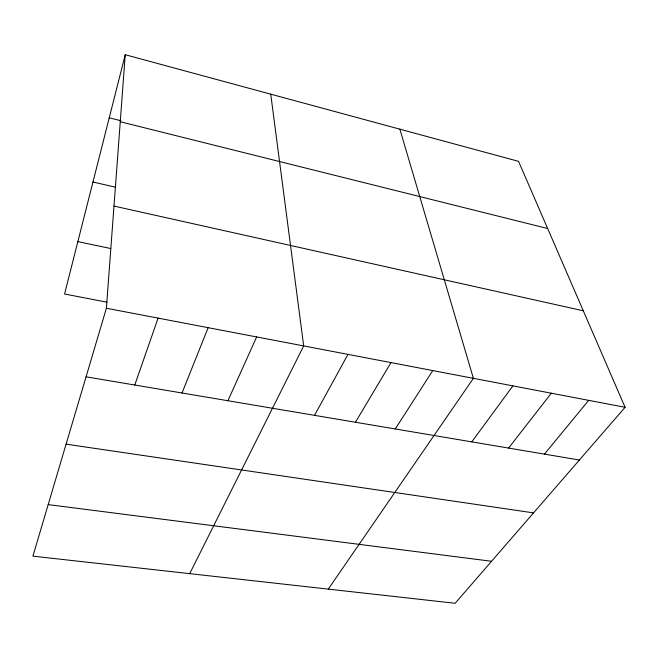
<?xml version="1.0" encoding="UTF-8"?>
<svg xmlns="http://www.w3.org/2000/svg" width="658" height="658" viewBox="0 0 658 658"><rect width="100%" height="100%" fill="white"/><g stroke="black" fill="none" stroke-linecap="round" stroke-linejoin="round"><path stroke-width="0.99" d="M106.39 308.248L125.242 54.721L518.553 161.35L625.1 407.302L455.147 603.279L32.9 556.15L106.39 308.248L625.1 407.302M125.242 54.721L64.566 294.011L106.95 302.186M134.767 385.02L158.084 318.118M182.027 392.999L208.142 327.676M227.915 400.738L256.653 336.945M189.701 573.653L303.683 345.919L270.734 94.16M314.54 415.346L347.967 354.382M355.452 422.247L390.984 362.591M395.269 428.958L432.767 370.577M328.276 589.124L473.39 378.334L399.867 129.174M471.794 441.872L512.886 385.876M508.576 448.073L551.314 393.213M544.437 454.119L588.704 400.352M48.182 504.604L491.575 561.282M66.096 444.158L533.539 512.886M86.066 376.812L579.385 460.016M77.85 241.626L110.676 248.51M113.99 206.069L583.292 310.798M92.959 182.019L115.553 187.201M109.236 117.815L120.932 120.735M120.258 121.738L547.645 228.515"/></g></svg>
